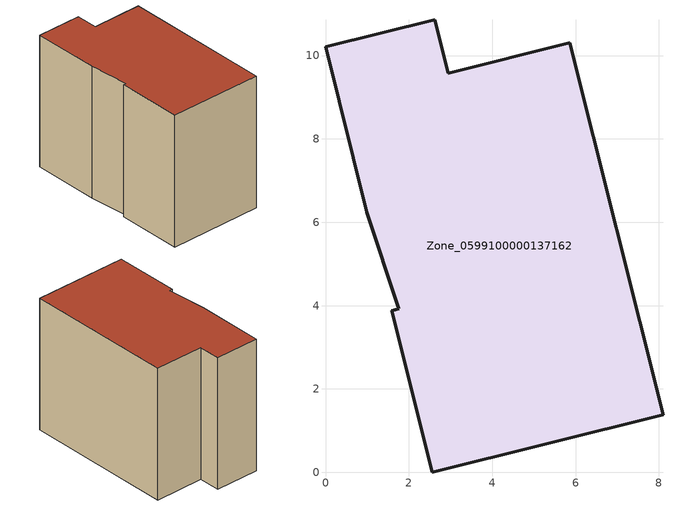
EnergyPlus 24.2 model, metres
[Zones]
Zone_0599100000137162
 floor ground (C_G): 2.56,0 1.59,3.88 1.75,3.92 0.99,6.25 0,10.21 2.62,10.86 2.94,9.58 5.86,10.31 8.1,1.38 z0
 wall outside (C_F): 2.56,0 8.1,1.38 5.86,10.31 2.94,9.58 2.62,10.86 0,10.21 0.99,6.25 1.75,3.92 1.59,3.88 2.56,0 z0:8.15
 roof outside (C_R): 1.59,3.88 2.56,0 8.1,1.38 5.86,10.31 2.94,9.58 2.62,10.86 0,10.21 0.99,6.25 1.75,3.92 z8.15
[BUILDING]
Pand.0599100000137162: North Axis=0; Terrain=City; Loads Convergence Tolerance Value=0.04; Temperature Convergence Tolerance Value=0.4; Solar Distribution=FullExterior; Maximum Number of Warmup Days=25; Minimum Number of Warmup Days=1
[Site:Location]
Rotterdam.The.Hague.AP_ZH_NLD Design_Conditions: Latitude=51.96; Longitude=4.45; Time Zone=1; Elevation=-4.5
[SITE:GROUNDTEMPERATURE:BUILDINGSURFACE]
18, 18, 18, 18, 18, 18, 18, 18, 18, 18, 18, 18
[MATERIAL] Thermal Absorptance=0.9; Solar Absorptance=0.7; Visible Absorptance=0.7
Name | Roughness | Thickness | Conductivity | Density | Specific Heat
G.TC.1975-1991 | MediumSmooth | 0.15 | 0.288461 | 540 | 1210
F.TC.1975-1991 | Rough | 0.3 | 0.230769 | 1920 | 840
R.TC.1975-1991 | MediumRough | 0.2 | 0.153846 | 1500 | 1000
[CONSTRUCTION]
C_G: G.TC.1975-1991
C_F: F.TC.1975-1991
C_R: R.TC.1975-1991
[ZONE]
Zone_0599100000137162: Type=1; Multiplier=1; Ceiling Height=Autocalculate; Volume=Autocalculate; Floor Area=autocalculate; Part of Total Floor Area=Yes
[ZONEINFILTRATION:DESIGNFLOWRATE]
Infil_Zone_0599100000137162: Zone or ZoneList or Space or SpaceList=Zone_0599100000137162; Schedule=AlwaysOn; Design Flow Rate Calculation Method=Flow/Area; Flow Rate per Floor Area=0.003; Constant Term Coefficient=1; Temperature Term Coefficient=0; Velocity Term Coefficient=0; Velocity Squared Term Coefficient=0
[HVACTEMPLATE:ZONE:IDEALLOADSAIRSYSTEM]
Zone_0599100000137162: Maximum Heating Supply Air Temperature=50; Minimum Cooling Supply Air Temperature=13; Maximum Heating Supply Air Humidity Ratio=0.0156; Minimum Cooling Supply Air Humidity Ratio=0.0077; Heating Limit=NoLimit; Cooling Limit=NoLimit; Dehumidification Control Type=ConstantSensibleHeatRatio; Cooling Sensible Heat Ratio=0.7; Dehumidification Setpoint=60; Humidification Control Type=None; Humidification Setpoint=30; Outdoor Air Method=None; Outdoor Air Flow Rate per Person=0.00944; Outdoor Air Flow Rate per Zone Floor Area=0; Outdoor Air Flow Rate per Zone=0; Demand Controlled Ventilation Type=None; Outdoor Air Economizer Type=NoEconomizer; Heat Recovery Type=None; Sensible Heat Recovery Effectiveness=0.7; Latent Heat Recovery Effectiveness=0.65
[ZONECONTROL:THERMOSTAT]
ThermostatControl_Zone_0599100000137162: Zone or ZoneList=Zone_0599100000137162; Control Type Schedule=DualSetpointControlType; Control 1=Thermostat_Zone_0599100000137162; Temperature Difference Between Cutout And Setpoint=0
[THERMOSTATSETPOINT:DUALSETPOINT]
Thermostat_Zone_0599100000137162: Heating Setpoint Temperature Schedule=HeatingSetpoint_Zone_0599100000137162; Cooling Setpoint Temperature Schedule=CoolingSetpoint_Zone_0599100000137162
[SCHEDULE:COMPACT]
HeatingSetpoint_Zone_0599100000137162: Through: 12/31, For: AllDays, Until: 24:00, 21
CoolingSetpoint_Zone_0599100000137162: Through: 12/31, For: AllDays, Until: 24:00, 24
DualSetpointControlType: Through: 12/31, For: AllDays, Until: 24:00, 4
AlwaysOn: Through: 12/31, For: AllDays, Until: 24:00, 1
